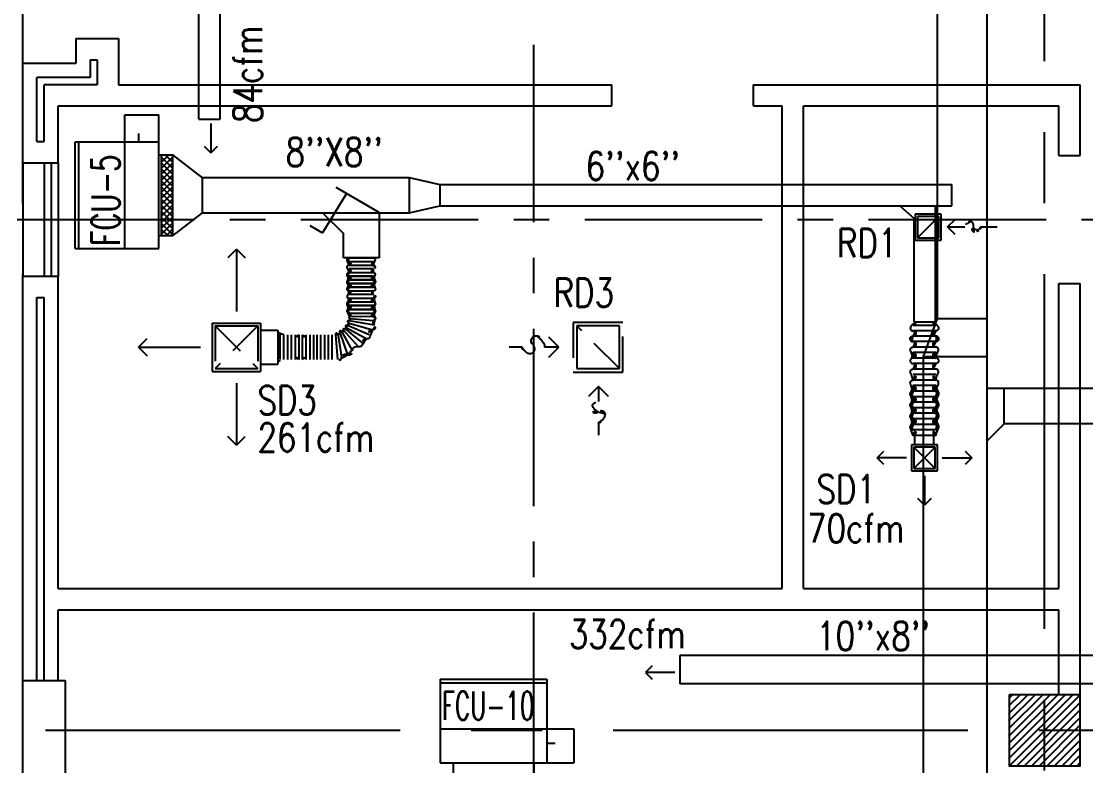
# Model space of a CAD drawing. Extents: x 417866200 to 417866302, y 43498034 to 43498122.
# Drawn here: x 417866252.41 to 417866259.91, y 43498084.61 to 43498089.85 of the extents above; entities that cross this region are included whole.
import ezdxf

# ---------------------------------------------------------------- set-up
doc = ezdxf.new("R2010")
doc.units = 0
doc.header["$MEASUREMENT"] = 0
for name, pattern in [('CENTER', [2, 1.25, -0.25, 0.25, -0.25]), ('CENTERX2', [4, 2.5, -0.5, 0.5, -0.5]), ('HIDDEN', [0.375, 0.25, -0.125])]:
    doc.linetypes.add(name, pattern=pattern)
doc.layers.get('0').update_dxf_attribs({"linetype": 'CONTINUOUS'})
for name, color, linetype in [('AXES', 11, 'CENTERX2'), ('AXES1', 11, 'CENTER'), ('COL', 7, 'CONTINUOUS'), ('DUCT', 6, 'CONTINUOUS'), ('EJ', 9, 'CONTINUOUS'), ('EXDUCT', 10, 'CONTINUOUS'), ('FCU', 6, 'CONTINUOUS'), ('HAT', 11, 'CONTINUOUS'), ('INSUL', 9, 'CONTINUOUS'), ('M-AC-FLEX', 7, 'CONTINUOUS'), ('M-EGU.', 2, 'CONTINUOUS'), ('M-TEXT', 2, 'CONTINUOUS'), ('SCD', 2, 'CONTINUOUS'), ('WALL', 9, 'CONTINUOUS'), ('WIN', 9, 'CONTINUOUS')]:
    doc.layers.add(name, color=color, linetype=linetype)
doc.styles.add('ROMANS', font='ROMANS.shx', dxfattribs={"width": 0.6})

# ---------------------------------------------------------------- blocks, each defined once
blk = doc.blocks.new('C11')
at = {"layer": 'HAT'}
h = blk.add_hatch(dxfattribs=at)
h.set_pattern_fill('ANSI31', color=256, scale=300, style=0)
h.set_pattern_definition([(45, (-248556.182, -75061.005), (-26.5165043, 26.5165043), [])])
h.paths.add_polyline_path([(300, 700), (0, 700), (0, 350), (300, 350)])
h.paths.add_polyline_path([(300, 350), (0, 350), (0, 0), (300, 0)])
at = {"layer": 'COL'}
blk.add_lwpolyline([(300, 700), (300, 0), (0, 0), (0, 700)], close=True, dxfattribs=at)
blk = doc.blocks.new('COL50')
at = {"layer": 'COL'}
blk.add_lwpolyline([(-250, 250), (-250, -250), (250, -250), (250, 250)], close=True, dxfattribs=at)
blk = doc.blocks.new('*X36')
at = {"color": 0}
for p, q in [((73379.2, 162739.8), (73829.1, 163189.7)), ((73379.2, 162792.9), (73776.1, 163189.7)), ((73379.2, 162845.9), (73723, 163189.7)), ((73379.2, 162898.9), (73670, 163189.7)), ((73379.2, 162952), (73617, 163189.7)), ((73379.2, 163005), (73563.9, 163189.7)), ((73379.2, 163058), (73510.9, 163189.7)), ((73379.2, 163111.1), (73457.9, 163189.7)), ((73379.2, 163164.1), (73404.9, 163189.7)), ((73382.1, 162689.7), (73879.2, 163186.8)), ((73435.2, 162689.7), (73879.2, 163133.8)), ((73488.2, 162689.7), (73879.2, 163080.7)), ((73541.2, 162689.7), (73879.2, 163027.7)), ((73594.3, 162689.7), (73879.2, 162974.7)), ((73647.3, 162689.7), (73879.2, 162921.6)), ((73700.3, 162689.7), (73879.2, 162868.6)), ((73753.4, 162689.7), (73879.2, 162815.6)), ((73806.4, 162689.7), (73879.2, 162762.5)), ((73859.4, 162689.7), (73879.2, 162709.5))]:
    blk.add_line(p, q, dxfattribs=at)
blk = doc.blocks.new('*X57')
at = {"color": 0}
for p, q in [((23911.7, -1650.2), (23966, -1595.9)), ((23911.7, -1597.2), (23912.9, -1595.9)), ((23969.8, -1695.9), (23911.7, -1637.8)), ((23919, -1695.9), (24019, -1595.9)), ((24022.8, -1695.9), (23922.8, -1595.9)), ((23972, -1695.9), (24072, -1595.9)), ((24075.9, -1695.9), (23975.9, -1595.9)), ((24025.1, -1695.9), (24125.1, -1595.9)), ((24128.9, -1695.9), (24028.9, -1595.9)), ((24078.1, -1695.9), (24178.1, -1595.9)), ((24181.9, -1695.9), (24081.9, -1595.9)), ((24131.1, -1695.9), (24231.1, -1595.9)), ((24235, -1695.9), (24135, -1595.9)), ((24184.2, -1695.9), (24284.2, -1595.9)), ((24288, -1695.9), (24188, -1595.9)), ((24237.2, -1695.9), (24337.2, -1595.9)), ((24341, -1695.9), (24241, -1595.9)), ((24290.2, -1695.9), (24390.2, -1595.9)), ((24394.1, -1695.9), (24294.1, -1595.9)), ((24343.3, -1695.9), (24443.3, -1595.9)), ((24447.1, -1695.9), (24347.1, -1595.9)), ((24396.3, -1695.9), (24496.3, -1595.9)), ((24500.1, -1695.9), (24400.1, -1595.9)), ((24449.3, -1695.9), (24549.3, -1595.9)), ((24553.2, -1695.9), (24453.2, -1595.9)), ((24502.4, -1695.9), (24602.4, -1595.9)), ((24606.2, -1695.9), (24506.2, -1595.9)), ((24555.4, -1695.9), (24623.7, -1627.6)), ((24623.7, -1660.4), (24559.2, -1595.9)), ((24608.4, -1695.9), (24623.7, -1680.7)), ((24623.7, -1607.4), (24612.3, -1595.9)), ((23916.8, -1695.9), (23911.7, -1690.9))]:
    blk.add_line(p, q, dxfattribs=at)

msp = doc.modelspace()

# ---------------------------------------------------------------- linework, layer by layer
at = {"layer": 'AXES'}
for p, q in [((417866259.624, 43498033.5727), (417866259.624, 43498111.2854)), ((417866252.424, 43498033.5706), (417866252.424, 43498110.9333)), ((417866200.584, 43498084.857), (417866268.624, 43498084.857))]:
    msp.add_line(p, q, dxfattribs=at)
at = {"layer": 'AXES1'}
for p, q in [((417866256.024, 43498040.437), (417866256.024, 43498099.257)), ((417866210.384, 43498088.457), (417866267.7882, 43498088.457))]:
    msp.add_line(p, q, dxfattribs=at)
at = {"layer": 'DUCT'}
for p, q in [((417866253.6659, 43498089.1643), (417866253.6659, 43498091.3512)), ((417866253.8159, 43498089.1643), (417866253.8159, 43498091.3512)), ((417866253.6659, 43498089.1643), (417866253.8159, 43498089.1643)), ((417866253.7486, 43498089.1331), (417866253.7486, 43498088.9257)), ((417866253.7015, 43498088.9728), (417866253.7486, 43498088.9257)), ((417866253.7486, 43498088.9257), (417866253.7958, 43498088.9728)), ((417866253.6888, 43498088.7533), (417866253.4825, 43498088.9131)), ((417866253.6888, 43498088.7533), (417866253.6888, 43498088.5033)), ((417866253.6888, 43498088.7533), (417866255.1462, 43498088.7533)), ((417866255.1462, 43498088.7533), (417866255.3631, 43498088.7033)), ((417866255.1462, 43498088.7533), (417866255.1462, 43498088.5033)), ((417866254.9343, 43498088.5074), (417866254.6332, 43498088.6813)), ((417866255.3631, 43498088.7033), (417866255.3631, 43498088.5533)), ((417866255.3631, 43498088.7033), (417866258.9696, 43498088.7033)), ((417866258.9696, 43498088.5533), (417866258.9696, 43498088.7033)), ((417866254.7045, 43498088.6401), (417866254.5372, 43498088.3631)), ((417866255.1462, 43498088.5033), (417866255.3631, 43498088.5533)), ((417866255.3631, 43498088.5533), (417866258.9696, 43498088.5533)), ((417866258.6038, 43498088.5533), (417866258.7038, 43498088.464)), ((417866258.8538, 43498088.5533), (417866258.8538, 43498087.7342)), ((417866253.6888, 43498088.5033), (417866253.4825, 43498088.3435)), ((417866253.6888, 43498088.5033), (417866255.1462, 43498088.5033)), ((417866254.5343, 43498088.5074), (417866254.6843, 43498088.3574)), ((417866254.9343, 43498088.5074), (417866254.9343, 43498088.1868)), ((417866258.7038, 43498087.7342), (417866258.7038, 43498088.464)), ((417866254.6843, 43498088.1868), (417866254.6843, 43498088.3574)), ((417866254.9343, 43498088.1868), (417866254.6843, 43498088.1868)), ((417866258.8538, 43498087.7342), (417866258.7038, 43498087.7342)), ((417866257.0536, 43498085.3843), (417866257.0536, 43498085.1843)), ((417866261.524, 43498085.3843), (417866257.0536, 43498085.3843)), ((417866256.8586, 43498085.3115), (417866256.8115, 43498085.2643)), ((417866256.8115, 43498085.2643), (417866256.8586, 43498085.2172)), ((417866257.0189, 43498085.2643), (417866256.8115, 43498085.2643)), ((417866261.524, 43498085.1843), (417866257.0536, 43498085.1843))]:
    msp.add_line(p, q, dxfattribs=at)
at = {"layer": 'DUCT', "linetype": 'HIDDEN'}
msp.add_line((417866254.4471, 43498088.4151), (417866254.5372, 43498088.3631), dxfattribs=at)
at = {"layer": 'EJ'}
msp.add_line((417866252.424, 43498089.557), (417866252.424, 43498091.707), dxfattribs=at)
at = {"layer": 'EXDUCT', "linetype": 'ByBlock'}
for p, q in [((417866258.8696, 43498087.7589), (417866258.8696, 43498092.5568)), ((417866259.2196, 43498076.7812), (417866259.2196, 43498092.4318)), ((417866258.7696, 43498087.4925), (417866258.8696, 43498087.7589)), ((417866258.8696, 43498087.7589), (417866259.2196, 43498087.7589)), ((417866258.7696, 43498087.4925), (417866259.2196, 43498087.4925)), ((417866258.7696, 43498076.7312), (417866258.7696, 43498087.4925)), ((417866264.7528, 43498087.2665), (417866259.2196, 43498087.2665)), ((417866259.3396, 43498087.0165), (417866259.3396, 43498087.2665)), ((417866259.2196, 43498086.8967), (417866259.3396, 43498087.0165)), ((417866264.7528, 43498087.0165), (417866259.3396, 43498087.0165))]:
    msp.add_line(p, q, dxfattribs=at)
at = {"layer": 'FCU', "color": 3}
for p, q in [((417866253.1425, 43498089.0043), (417866253.1425, 43498089.1947)), ((417866253.1425, 43498089.1947), (417866253.3825, 43498089.1947)), ((417866253.3825, 43498089.0043), (417866253.3825, 43498089.1947)), ((417866253.2425, 43498089.0043), (417866253.2425, 43498089.063)), ((417866252.8185, 43498088.2523), (417866252.8185, 43498089.0043)), ((417866253.3825, 43498088.9131), (417866253.4825, 43498088.9131)), ((417866253.4025, 43498088.3435), (417866253.4025, 43498088.9131)), ((417866253.4825, 43498088.3435), (417866253.4825, 43498088.9131)), ((417866253.3825, 43498088.3435), (417866253.4825, 43498088.3435)), ((417866255.3653, 43498085.1912), (417866256.1173, 43498085.1912)), ((417866256.1173, 43498084.8672), (417866256.3077, 43498084.8672)), ((417866256.3077, 43498084.8672), (417866256.3077, 43498084.6272)), ((417866256.1173, 43498084.7672), (417866256.176, 43498084.7672)), ((417866255.4565, 43498084.6272), (417866255.4565, 43498084.5272)), ((417866256.0261, 43498084.6272), (417866256.0261, 43498084.5272)), ((417866256.1173, 43498084.6272), (417866256.3077, 43498084.6272))]:
    msp.add_line(p, q, dxfattribs=at)
at = {"layer": 'FCU', "color": 6}
for p, q in [((417866252.7929, 43498089.0043), (417866253.3825, 43498089.0043)), ((417866252.7929, 43498088.2523), (417866252.7929, 43498089.0043)), ((417866253.1425, 43498088.2523), (417866253.1425, 43498089.0043)), ((417866253.3825, 43498088.2523), (417866253.3825, 43498089.0043)), ((417866252.7929, 43498088.2523), (417866253.3825, 43498088.2523)), ((417866255.3653, 43498085.2168), (417866256.1173, 43498085.2168)), ((417866255.3653, 43498085.2168), (417866255.3653, 43498084.6272)), ((417866256.1173, 43498085.2168), (417866256.1173, 43498084.6272)), ((417866255.3653, 43498084.8672), (417866256.1173, 43498084.8672)), ((417866255.3653, 43498084.6272), (417866256.1173, 43498084.6272))]:
    msp.add_line(p, q, dxfattribs=at)
at = {"layer": 'INSUL'}
for p, q in [((417866252.899, 43498089.582), (417866252.899, 43498089.457)), ((417866252.899, 43498089.582), (417866252.949, 43498089.582)), ((417866252.949, 43498089.582), (417866252.949, 43498089.407)), ((417866252.899, 43498089.457), (417866252.524, 43498089.457)), ((417866252.524, 43498089.007), (417866252.524, 43498089.457)), ((417866252.949, 43498089.407), (417866252.574, 43498089.407)), ((417866252.574, 43498089.007), (417866252.574, 43498089.407)), ((417866252.524, 43498089.007), (417866252.574, 43498089.007)), ((417866252.524, 43498087.907), (417866252.574, 43498087.907)), ((417866252.524, 43498085.207), (417866252.524, 43498087.907)), ((417866252.574, 43498085.207), (417866252.574, 43498087.907))]:
    msp.add_line(p, q, dxfattribs=at)
at = {"layer": 'M-AC-FLEX', "color": 11}
for p, q in [((417866254.8963, 43498088.1868), (417866254.7219, 43498088.1868)), ((417866254.7219, 43498088.1868), (417866254.8963, 43498088.1868)), ((417866254.7219, 43498088.1868), (417866254.8963, 43498088.1868)), ((417866254.7219, 43498088.1608), (417866254.8963, 43498088.1608)), ((417866254.7219, 43498088.1608), (417866254.8963, 43498088.1608)), ((417866254.7219, 43498088.1347), (417866254.8963, 43498088.1347)), ((417866254.7219, 43498088.0835), (417866254.8963, 43498088.0835)), ((417866254.7219, 43498088.0835), (417866254.8963, 43498088.0835)), ((417866254.8966, 43498088.1091), (417866254.7221, 43498088.1091)), ((417866254.8963, 43498088.0574), (417866254.7219, 43498088.0574)), ((417866254.7219, 43498088.0574), (417866254.8963, 43498088.0574)), ((417866254.7219, 43498088.0574), (417866254.8963, 43498088.0574)), ((417866254.7219, 43498088.0313), (417866254.8963, 43498088.0313)), ((417866254.7219, 43498088.0313), (417866254.8963, 43498088.0313)), ((417866254.8963, 43498088.0313), (417866254.7219, 43498088.0313)), ((417866254.7219, 43498088.0313), (417866254.8963, 43498088.0313)), ((417866254.7219, 43498088.0053), (417866254.8963, 43498088.0053)), ((417866254.8963, 43498088.0053), (417866254.7219, 43498088.0053)), ((417866254.7219, 43498088.0053), (417866254.8963, 43498088.0053)), ((417866254.7219, 43498088.0053), (417866254.8963, 43498088.0053)), ((417866254.8963, 43498087.9792), (417866254.7219, 43498087.9792)), ((417866254.7219, 43498087.9792), (417866254.8963, 43498087.9792)), ((417866254.7219, 43498087.9792), (417866254.8963, 43498087.9792)), ((417866254.7219, 43498087.9531), (417866254.8963, 43498087.9531)), ((417866254.7219, 43498087.9531), (417866254.8963, 43498087.9531)), ((417866254.8966, 43498087.9275), (417866254.7221, 43498087.9275)), ((417866254.7219, 43498087.9019), (417866254.8963, 43498087.9019)), ((417866254.7219, 43498087.8758), (417866254.8963, 43498087.8758)), ((417866254.7219, 43498087.8758), (417866254.8963, 43498087.8758)), ((417866254.8963, 43498087.8497), (417866254.7219, 43498087.8497)), ((417866254.7219, 43498087.8497), (417866254.8963, 43498087.8497)), ((417866254.7219, 43498087.8497), (417866254.8963, 43498087.8497)), ((417866254.7219, 43498087.8237), (417866254.8963, 43498087.8237)), ((417866254.8963, 43498087.8237), (417866254.7219, 43498087.8237)), ((417866254.7219, 43498087.8237), (417866254.8963, 43498087.8237)), ((417866254.7219, 43498087.7976), (417866254.8963, 43498087.7976)), ((417866254.8963, 43498087.7715), (417866254.7292, 43498087.7738)), ((417866254.7041, 43498087.6962), (417866254.8481, 43498087.6161)), ((417866254.7121, 43498087.7131), (417866254.8653, 43498087.6456)), ((417866254.718, 43498087.7293), (417866254.8881, 43498087.6784)), ((417866254.7214, 43498087.7456), (417866254.9006, 43498087.7155)), ((417866254.7269, 43498087.7593), (417866254.8963, 43498087.7455)), ((417866258.8577, 43498087.711), (417866258.6967, 43498087.711)), ((417866254.2388, 43498087.4697), (417866254.2388, 43498087.6442)), ((417866254.2388, 43498087.4697), (417866254.2388, 43498087.6442)), ((417866254.2648, 43498087.4697), (417866254.2648, 43498087.6442)), ((417866254.2648, 43498087.4697), (417866254.2648, 43498087.6442)), ((417866254.2904, 43498087.6444), (417866254.2904, 43498087.47)), ((417866254.3165, 43498087.6444), (417866254.3165, 43498087.47)), ((417866254.3165, 43498087.6444), (417866254.3165, 43498087.47)), ((417866254.3426, 43498087.6444), (417866254.3426, 43498087.47)), ((417866254.3426, 43498087.6444), (417866254.3426, 43498087.47)), ((417866254.3687, 43498087.6444), (417866254.3687, 43498087.47)), ((417866254.3943, 43498087.4697), (417866254.3943, 43498087.6442)), ((417866254.4199, 43498087.6444), (417866254.4199, 43498087.47)), ((417866254.4199, 43498087.6444), (417866254.4199, 43498087.47)), ((417866254.446, 43498087.6444), (417866254.446, 43498087.47)), ((417866254.446, 43498087.6444), (417866254.446, 43498087.47)), ((417866254.472, 43498087.6444), (417866254.472, 43498087.47)), ((417866254.4976, 43498087.4697), (417866254.4976, 43498087.6442)), ((417866254.5237, 43498087.4697), (417866254.5237, 43498087.6442)), ((417866254.5493, 43498087.6444), (417866254.5493, 43498087.47)), ((417866254.5754, 43498087.6444), (417866254.5754, 43498087.47)), ((417866254.6014, 43498087.6444), (417866254.6014, 43498087.47)), ((417866254.6275, 43498087.6444), (417866254.6408, 43498087.4709)), ((417866254.6447, 43498087.653), (417866254.6693, 43498087.4864)), ((417866254.659, 43498087.661), (417866254.7128, 43498087.5025)), ((417866254.6694, 43498087.6699), (417866254.7464, 43498087.5295)), ((417866254.6824, 43498087.6789), (417866254.788, 43498087.5613)), ((417866254.6948, 43498087.6853), (417866254.8148, 43498087.5875)), ((417866258.8577, 43498087.6727), (417866258.6967, 43498087.6727)), ((417866258.8577, 43498087.6727), (417866258.6967, 43498087.6727)), ((417866258.8577, 43498087.6337), (417866258.6967, 43498087.6337)), ((417866258.8577, 43498087.6337), (417866258.6967, 43498087.6337)), ((417866258.8577, 43498087.5961), (417866258.6967, 43498087.5961)), ((417866258.8577, 43498087.5961), (417866258.6967, 43498087.5961)), ((417866258.8577, 43498087.5571), (417866258.6967, 43498087.5571)), ((417866258.8577, 43498087.5571), (417866258.6967, 43498087.5571)), ((417866258.8577, 43498087.5188), (417866258.6967, 43498087.5188)), ((417866258.8577, 43498087.5188), (417866258.6967, 43498087.5188)), ((417866258.8577, 43498087.4798), (417866258.6967, 43498087.4798)), ((417866258.8577, 43498087.4798), (417866258.6967, 43498087.4798)), ((417866258.8577, 43498087.4414), (417866258.6967, 43498087.4414)), ((417866258.8577, 43498087.4414), (417866258.6967, 43498087.4414)), ((417866258.8577, 43498087.4024), (417866258.6967, 43498087.4024)), ((417866258.8577, 43498087.4024), (417866258.6967, 43498087.4024)), ((417866258.8577, 43498087.3641), (417866258.6967, 43498087.3641)), ((417866258.8577, 43498087.3251), (417866258.6967, 43498087.3251)), ((417866258.8577, 43498087.2861), (417866258.6967, 43498087.2861)), ((417866258.8577, 43498087.2471), (417866258.6967, 43498087.2471)), ((417866258.8577, 43498087.2081), (417866258.6967, 43498087.2081)), ((417866258.8577, 43498087.1691), (417866258.6967, 43498087.1691)), ((417866258.8577, 43498087.1301), (417866258.6967, 43498087.1301)), ((417866258.8577, 43498087.0911), (417866258.6967, 43498087.0911)), ((417866258.8577, 43498087.0521), (417866258.6967, 43498087.0521)), ((417866258.8577, 43498087.0131), (417866258.6967, 43498087.0131)), ((417866258.8577, 43498086.9741), (417866258.6967, 43498086.9741)), ((417866258.8577, 43498086.9351), (417866258.6967, 43498086.9351))]:
    msp.add_line(p, q, dxfattribs=at)
at = {"layer": 'M-AC-FLEX'}
for points in [[(417866254.7219, 43498088.1868, 1), (417866254.7219, 43498088.1608)], [(417866254.7219, 43498088.1347, 1), (417866254.7219, 43498088.1608, -1), (417866254.7219, 43498088.1868)], [(417866254.7219, 43498088.1608, -1), (417866254.7219, 43498088.1868)], [(417866254.7219, 43498088.1608, -1), (417866254.7219, 43498088.1347)], [(417866254.8963, 43498088.1347, -1), (417866254.8963, 43498088.1608, 1), (417866254.8963, 43498088.1868)], [(417866254.7219, 43498088.0574, -1), (417866254.7219, 43498088.0835)], [(417866254.7219, 43498088.0835, 1), (417866254.7219, 43498088.0574)], [(417866254.7219, 43498088.0313, 1), (417866254.7219, 43498088.0574, -1), (417866254.7219, 43498088.0835)], [(417866254.7221, 43498088.083, 0.998407), (417866254.7221, 43498088.1091, -1.018005), (417866254.7221, 43498088.1347)], [(417866254.8963, 43498088.0313, -1), (417866254.8963, 43498088.0574, 1), (417866254.8963, 43498088.0835)], [(417866254.8965, 43498088.1091, 0.998407), (417866254.8966, 43498088.083, -0.008922), (417866254.897, 43498088.083)], [(417866254.8963, 43498088.1347, -0.999838), (417866254.8968, 43498088.1091)], [(417866254.8968, 43498088.1347, 0.004461), (417866254.8966, 43498088.1347)], [(417866254.8968, 43498088.1095, -0.004461), (417866254.8966, 43498088.1095)], [(417866254.7219, 43498088.0574, -1), (417866254.7219, 43498088.0313, 1), (417866254.7219, 43498088.0053)], [(417866254.7219, 43498088.0053, -1), (417866254.7219, 43498088.0313)], [(417866254.7219, 43498087.9792, 1), (417866254.7219, 43498088.0053, -1), (417866254.7219, 43498088.0313)], [(417866254.7219, 43498088.0313, 1), (417866254.7219, 43498088.0053)], [(417866254.7219, 43498088.0053, -1), (417866254.7219, 43498087.9792, 1), (417866254.7219, 43498087.9531)], [(417866254.7219, 43498088.0574, -1), (417866254.7219, 43498088.0313)], [(417866254.7219, 43498087.9792, 1), (417866254.7219, 43498088.0053)], [(417866254.8963, 43498088.0313, -1), (417866254.8963, 43498088.0574)], [(417866254.8963, 43498088.0574, 1), (417866254.8963, 43498088.0313, -1), (417866254.8963, 43498088.0053)], [(417866254.8963, 43498087.9792, -1), (417866254.8963, 43498088.0053, 1), (417866254.8963, 43498088.0313)], [(417866254.8963, 43498088.0053, 1), (417866254.8963, 43498087.9792)], [(417866254.8963, 43498088.0053, 1), (417866254.8963, 43498087.9792, -1), (417866254.8963, 43498087.9531)], [(417866254.8963, 43498088.0053, 1), (417866254.8963, 43498088.0313)], [(417866254.8963, 43498088.0313, -1), (417866254.8963, 43498088.0053)], [(417866254.8963, 43498088.0313, -1), (417866254.8963, 43498088.0053)], [(417866254.8963, 43498088.0053, 1), (417866254.8963, 43498088.0313)], [(417866254.8963, 43498088.0313, -0.008838), (417866254.8968, 43498088.0313, -0.008838)], [(417866254.8963, 43498088.0053, 0.008838), (417866254.8968, 43498088.0053, 0.008838)], [(417866254.8968, 43498088.0313, 0.004461), (417866254.8966, 43498088.0313)], [(417866254.8968, 43498088.0053, -0.004461), (417866254.8966, 43498088.0053)], [(417866254.7219, 43498087.9792, 1), (417866254.7219, 43498087.9531)], [(417866254.7219, 43498087.9531, -1), (417866254.7219, 43498087.9792)], [(417866254.7221, 43498087.9536, -0.998407), (417866254.7221, 43498087.9275, 1.018005), (417866254.7221, 43498087.9019)], [(417866254.8965, 43498087.9275, -0.998407), (417866254.8966, 43498087.9535, 0.008922), (417866254.897, 43498087.9535)], [(417866254.8963, 43498087.9019, 0.999838), (417866254.8968, 43498087.9275)], [(417866254.8968, 43498087.927, 0.004461), (417866254.8966, 43498087.927)], [(417866254.7219, 43498087.9019, -1), (417866254.7219, 43498087.8758, 1), (417866254.7219, 43498087.8497)], [(417866254.7219, 43498087.8497, -1), (417866254.7219, 43498087.8758)], [(417866254.7219, 43498087.8758, 1), (417866254.7219, 43498087.8497)], [(417866254.7219, 43498087.8237, 1), (417866254.7219, 43498087.8497, -1), (417866254.7219, 43498087.8758)], [(417866254.7219, 43498087.8497, -1), (417866254.7219, 43498087.8237, 1), (417866254.7219, 43498087.7976)], [(417866254.7219, 43498087.8758, 1), (417866254.7219, 43498087.9019)], [(417866254.7219, 43498087.8497, -1), (417866254.7219, 43498087.8237)], [(417866254.8963, 43498087.9019, 1), (417866254.8963, 43498087.8758, -1), (417866254.8963, 43498087.8497)], [(417866254.8963, 43498087.8237, -1), (417866254.8963, 43498087.8497, 1), (417866254.8963, 43498087.8758)], [(417866254.8963, 43498087.8237, -1), (417866254.8963, 43498087.8497)], [(417866254.8963, 43498087.8497, 1), (417866254.8963, 43498087.8237, -1), (417866254.8963, 43498087.7976)], [(417866254.8968, 43498087.9019, -0.004461), (417866254.8966, 43498087.9019)], [(417866254.7292, 43498087.7738, 0.736653), (417866254.7219, 43498087.7976, -1), (417866254.7219, 43498087.8237)], [(417866254.7219, 43498087.8237, 1), (417866254.7219, 43498087.7976)], [(417866254.7219, 43498087.7976, -0.606794), (417866254.7325, 43498087.7771, -0.606794)], [(417866254.7269, 43498087.7593, -0.635837), (417866254.7292, 43498087.7738, -0.724161)], [(417866254.8963, 43498087.7715, -1), (417866254.8963, 43498087.7976, 1), (417866254.8963, 43498087.8237)], [(417866254.8963, 43498087.7976, 1), (417866254.8963, 43498087.7715, -1), (417866254.8963, 43498087.7455)], [(417866254.8963, 43498087.7976, 0.606794), (417866254.8856, 43498087.7771, 0.606794)], [(417866254.9003, 43498087.7156, -0.575939), (417866254.8963, 43498087.7455, 1), (417866254.8963, 43498087.7715)], [(417866254.8963, 43498087.8237, -1), (417866254.8963, 43498087.7976)], [(417866254.8963, 43498087.7976, 1), (417866254.8963, 43498087.8237)], [(417866254.8963, 43498087.8237, -0.008838), (417866254.8968, 43498087.8237, -0.008838)], [(417866254.8968, 43498087.8237, 0.004461), (417866254.8966, 43498087.8237)], [(417866254.6816, 43498087.6804, -0.698197), (417866254.6948, 43498087.6853, 1.180405), (417866254.7041, 43498087.6962)], [(417866254.7041, 43498087.6962, -0.850272), (417866254.7086, 43498087.7137, 1.072461), (417866254.7163, 43498087.7304)], [(417866254.7163, 43498087.7304, -0.78893), (417866254.7222, 43498087.7455, 1.030272), (417866254.7269, 43498087.7593)], [(417866254.8881, 43498087.6784, 0.665042), (417866254.9006, 43498087.7155)], [(417866258.7159, 43498087.7342, -0.471589), (417866258.6967, 43498087.711, 1.018005), (417866258.6967, 43498087.6727)], [(417866258.8386, 43498087.7342, 0.471589), (417866258.8577, 43498087.711, -1.018005), (417866258.8577, 43498087.6727)], [(417866254.2649, 43498087.6442, -1.000001), (417866254.2388, 43498087.6442, 0.56096), (417866254.2204, 43498087.6559, 0.56096)], [(417866254.2388, 43498087.6442, 0.998407), (417866254.2648, 43498087.6442, -1.018005), (417866254.2904, 43498087.6442)], [(417866254.2649, 43498087.6442, -0.998596), (417866254.2388, 43498087.6442, 0.008922), (417866254.2388, 43498087.6447, 0.008922)], [(417866254.2388, 43498087.6442, 0.998596), (417866254.2648, 43498087.6442, -0.008922), (417866254.2648, 43498087.6447, -0.008922)], [(417866254.2904, 43498087.6444, 1), (417866254.3165, 43498087.6444, -1), (417866254.3426, 43498087.6444)], [(417866254.3165, 43498087.6444, -1), (417866254.2904, 43498087.6444)], [(417866254.3426, 43498087.6444, 1), (417866254.3165, 43498087.6444)], [(417866254.3165, 43498087.6444, -1), (417866254.3426, 43498087.6444)], [(417866254.3687, 43498087.6444, -1), (417866254.3426, 43498087.6444, 1), (417866254.3165, 43498087.6444)], [(417866254.3426, 43498087.6444, 1), (417866254.3687, 43498087.6444)], [(417866254.3469, 43498087.6341, 0.631935), (417866254.3682, 43498087.6442, -1.018005), (417866254.3938, 43498087.6442)], [(417866254.3682, 43498087.6442, -0.632264), (417866254.3469, 43498087.6341, -0.632264)], [(417866254.4155, 43498087.6341, -0.631935), (417866254.3943, 43498087.6442, 1.018005), (417866254.3687, 43498087.6442)], [(417866254.3938, 43498087.6444, 1), (417866254.4199, 43498087.6444, -1), (417866254.446, 43498087.6444)], [(417866254.4199, 43498087.6444, -1), (417866254.3938, 43498087.6444)], [(417866254.3942, 43498087.6442, 0.632264), (417866254.4155, 43498087.6341, 0.632264)], [(417866254.4199, 43498087.6444, -1), (417866254.446, 43498087.6444)], [(417866254.472, 43498087.6444, -1), (417866254.446, 43498087.6444, 1), (417866254.4199, 43498087.6444)], [(417866254.446, 43498087.6444, 1), (417866254.4199, 43498087.6444)], [(417866254.446, 43498087.6444, 1), (417866254.472, 43498087.6444)], [(417866254.5237, 43498087.6442, -0.998407), (417866254.4976, 43498087.6442, 1.018005), (417866254.472, 43498087.6442)], [(417866254.4976, 43498087.6442, 0.998407), (417866254.5237, 43498087.6442, -1.018005), (417866254.5493, 43498087.6442)], [(417866254.5493, 43498087.6444, 1), (417866254.5754, 43498087.6444, -1), (417866254.6014, 43498087.6444)], [(417866254.5754, 43498087.6444, -1), (417866254.5493, 43498087.6444)], [(417866254.6014, 43498087.6444, 1), (417866254.5754, 43498087.6444)], [(417866254.6014, 43498087.6444, 0.987495), (417866254.6275, 43498087.6441, 0.606794)], [(417866254.6275, 43498087.6441, -0.879519), (417866254.6447, 43498087.653, 1.034976), (417866254.659, 43498087.661)], [(417866254.659, 43498087.661, -1.125229), (417866254.6694, 43498087.6699, 1.12511), (417866254.6816, 43498087.6804, 0.893954)], [(417866254.8881, 43498087.6784, 0.652763), (417866254.8653, 43498087.6456, -0.764077), (417866254.8481, 43498087.6161, 0.428567), (417866254.8148, 43498087.5875, -0.696093), (417866254.788, 43498087.5613)], [(417866258.696, 43498087.6344, 1.000002), (417866258.6967, 43498087.5961)], [(417866258.696, 43498087.5954, -1.000002), (417866258.6967, 43498087.6337)], [(417866258.8577, 43498087.6344, -1.017916), (417866258.8577, 43498087.5961)], [(417866258.8577, 43498087.5954, 1.017916), (417866258.8577, 43498087.6337)], [(417866254.7128, 43498087.5025, 0.604437), (417866254.7464, 43498087.5295, -0.497993), (417866254.788, 43498087.5613)], [(417866258.6967, 43498087.4798, 1), (417866258.6967, 43498087.5188, -1.018005), (417866258.6967, 43498087.5571)], [(417866258.8577, 43498087.4798, -1), (417866258.8577, 43498087.5188, 1.018005), (417866258.8577, 43498087.5571)], [(417866254.2204, 43498087.4582, 0.549212), (417866254.2388, 43498087.4695)], [(417866254.2649, 43498087.4698, 0.998407), (417866254.2388, 43498087.4697, -0.008922), (417866254.2388, 43498087.4693)], [(417866254.2388, 43498087.4698, -0.998407), (417866254.2648, 43498087.4697, 0.008922), (417866254.2648, 43498087.4693)], [(417866254.2388, 43498087.4698, -0.998407), (417866254.2648, 43498087.4697, 0.008922), (417866254.2648, 43498087.4693)], [(417866254.2649, 43498087.4698, 0.998407), (417866254.2388, 43498087.4697, -0.008922), (417866254.2388, 43498087.4693)], [(417866254.2388, 43498087.4694, 0.001852), (417866254.2388, 43498087.4695)], [(417866254.2904, 43498087.47, -0.999838), (417866254.2648, 43498087.4695)], [(417866254.2648, 43498087.4694, -0.001852), (417866254.2648, 43498087.4695)], [(417866254.2904, 43498087.47, -1), (417866254.3165, 43498087.47, 1), (417866254.3426, 43498087.47)], [(417866254.2904, 43498087.4695, 0.004461), (417866254.2904, 43498087.4697)], [(417866254.3687, 43498087.47, 1), (417866254.3426, 43498087.47, -1), (417866254.3165, 43498087.47)], [(417866254.3682, 43498087.4698, 0.632264), (417866254.3469, 43498087.4798, 0.632264)], [(417866254.3469, 43498087.4798, -0.631935), (417866254.3682, 43498087.4697, 0.008922), (417866254.3682, 43498087.4693)], [(417866254.3938, 43498087.47, -0.999838), (417866254.3682, 43498087.4695)], [(417866254.3687, 43498087.47, 0.999838), (417866254.3943, 43498087.4695)], [(417866254.3687, 43498087.4695, -0.004461), (417866254.3687, 43498087.4697)], [(417866254.3938, 43498087.47, -1), (417866254.4199, 43498087.47, 1), (417866254.446, 43498087.47)], [(417866254.3938, 43498087.4695, 0.004461), (417866254.3938, 43498087.4697)], [(417866254.3942, 43498087.4698, -0.632264), (417866254.4155, 43498087.4798, -0.632264)], [(417866254.4155, 43498087.4798, 0.631935), (417866254.3943, 43498087.4697, -0.008922), (417866254.3943, 43498087.4693)], [(417866254.472, 43498087.47, 1), (417866254.446, 43498087.47, -1), (417866254.4199, 43498087.47)], [(417866254.472, 43498087.47, 0.999838), (417866254.4976, 43498087.4695)], [(417866254.472, 43498087.4695, -0.004461), (417866254.472, 43498087.4697)], [(417866254.4976, 43498087.4698, -0.998407), (417866254.5237, 43498087.4697, 0.008922), (417866254.5237, 43498087.4693)], [(417866254.5237, 43498087.4698, 0.998407), (417866254.4976, 43498087.4697, -0.008922), (417866254.4976, 43498087.4693)], [(417866254.5493, 43498087.47, -0.999838), (417866254.5237, 43498087.4695)], [(417866254.5493, 43498087.47, -1), (417866254.5754, 43498087.47, 1), (417866254.6014, 43498087.47)], [(417866254.5493, 43498087.4695, 0.004461), (417866254.5493, 43498087.4697)], [(417866254.6408, 43498087.4709, 0.661578), (417866254.6014, 43498087.47, -1), (417866254.5754, 43498087.47)], [(417866254.7129, 43498087.5021, 0.562442), (417866254.6693, 43498087.4864, -0.803591), (417866254.6408, 43498087.4709)], [(417866258.6967, 43498087.5188, -1), (417866258.6967, 43498087.4798, 1.018005), (417866258.6967, 43498087.4414)], [(417866258.8577, 43498087.5188, 1), (417866258.8577, 43498087.4798, -1.018005), (417866258.8577, 43498087.4414)], [(417866258.6967, 43498087.2471, 1), (417866258.6967, 43498087.2861, -1), (417866258.6967, 43498087.3251, 1), (417866258.6967, 43498087.3641, -1.018005), (417866258.6967, 43498087.4024)], [(417866258.8577, 43498087.2471, -1), (417866258.8577, 43498087.2861, 1), (417866258.8577, 43498087.3251, -1), (417866258.8577, 43498087.3641, 1.018005), (417866258.8577, 43498087.4024)], [(417866258.6967, 43498087.2861, -1), (417866258.6967, 43498087.2471, 1), (417866258.6967, 43498087.2081)], [(417866258.6967, 43498087.2081, -1.000001), (417866258.6967, 43498087.2471)], [(417866258.6967, 43498087.1691, 1), (417866258.6967, 43498087.2081, -1), (417866258.6967, 43498087.2471)], [(417866258.6967, 43498087.2471, 1.000001), (417866258.6967, 43498087.2081)], [(417866258.8577, 43498087.2861, 1), (417866258.8577, 43498087.2471, -1), (417866258.8577, 43498087.2081)], [(417866258.8577, 43498087.1691, -1), (417866258.8577, 43498087.2081, 1), (417866258.8577, 43498087.2471)], [(417866258.8577, 43498087.2081, 1), (417866258.8577, 43498087.2471)], [(417866258.8577, 43498087.2471, -1), (417866258.8577, 43498087.2081)], [(417866258.6967, 43498087.2081, -1), (417866258.6967, 43498087.1691, 1), (417866258.6967, 43498087.1301)], [(417866258.6967, 43498087.0911, 1), (417866258.6967, 43498087.1301, -1), (417866258.6967, 43498087.1691)], [(417866258.6967, 43498087.1691, 1.000001), (417866258.6967, 43498087.1301)], [(417866258.6967, 43498087.1301, -1.000001), (417866258.6967, 43498087.1691)], [(417866258.8577, 43498087.2081, 1), (417866258.8577, 43498087.1691, -1), (417866258.8577, 43498087.1301)], [(417866258.8577, 43498087.0911, -1), (417866258.8577, 43498087.1301, 1), (417866258.8577, 43498087.1691)], [(417866258.8577, 43498087.1691, -1), (417866258.8577, 43498087.1301)], [(417866258.8577, 43498087.1301, 1), (417866258.8577, 43498087.1691)], [(417866258.6967, 43498087.1301, -1), (417866258.6967, 43498087.0911, 1), (417866258.6967, 43498087.0521)], [(417866258.6967, 43498087.1301, -1), (417866258.6967, 43498087.0911)], [(417866258.6967, 43498087.0911, 1), (417866258.6967, 43498087.1301)], [(417866258.8577, 43498087.1301, 1), (417866258.8577, 43498087.0911)], [(417866258.8577, 43498087.1301, 1), (417866258.8577, 43498087.0911, -1), (417866258.8577, 43498087.0521)], [(417866258.8577, 43498087.0911, -1), (417866258.8577, 43498087.1301)], [(417866258.6967, 43498087.0521, -1.000001), (417866258.6967, 43498087.0911)], [(417866258.6967, 43498087.0131, 1), (417866258.6967, 43498087.0521, -1), (417866258.6967, 43498087.0911)], [(417866258.6967, 43498087.0911, 1.000001), (417866258.6967, 43498087.0521)], [(417866258.6967, 43498087.0521, -1), (417866258.6967, 43498087.0131, 1), (417866258.6967, 43498086.9741)], [(417866258.8577, 43498087.0131, -1), (417866258.8577, 43498087.0521, 1), (417866258.8577, 43498087.0911)], [(417866258.8577, 43498087.0521, 1), (417866258.8577, 43498087.0131, -1), (417866258.8577, 43498086.9741)], [(417866258.8577, 43498087.0521, 1), (417866258.8577, 43498087.0911)], [(417866258.8577, 43498087.0911, -1), (417866258.8577, 43498087.0521)], [(417866258.6967, 43498086.9351, 1), (417866258.6967, 43498086.9741, -1), (417866258.6967, 43498087.0131)], [(417866258.6967, 43498087.0131, 1.000001), (417866258.6967, 43498086.9741)], [(417866258.6967, 43498086.9741, -1.000001), (417866258.6967, 43498087.0131)], [(417866258.8577, 43498086.9351, -1), (417866258.8577, 43498086.9741, 1), (417866258.8577, 43498087.0131)], [(417866258.8577, 43498087.0131, -1), (417866258.8577, 43498086.9741)], [(417866258.8577, 43498086.9741, 1), (417866258.8577, 43498087.0131)]]:
    msp.add_lwpolyline(points, format="xyb", dxfattribs=at)
for centre, start, end in [((417866258.6967, 43498087.6532), 298.43137, 90.01777), ((417866258.6967, 43498087.6532), 298.43137, 90.01777), ((417866258.6967, 43498087.6532), 269.98223, 61.56863), ((417866258.6967, 43498087.6532), 269.98223, 61.56863), ((417866258.8577, 43498087.6532), 90, 241.56864), ((417866258.8577, 43498087.6532), 118.43136, 270), ((417866258.6967, 43498087.5766), 298.43137, 90.01777), ((417866258.6967, 43498087.5766), 298.43137, 90.01777), ((417866258.6967, 43498087.5766), 269.98223, 61.56863), ((417866258.6967, 43498087.5766), 269.98223, 61.56863), ((417866258.8577, 43498087.5766), 90, 241.56864), ((417866258.8577, 43498087.5766), 118.43136, 270), ((417866258.6967, 43498087.4219), 298.43137, 90.01777), ((417866258.6967, 43498087.4219), 298.43137, 90.01777), ((417866258.6967, 43498087.4219), 269.98223, 61.56863), ((417866258.6967, 43498087.4219), 269.98223, 61.56863), ((417866258.8577, 43498087.4219), 90, 241.56864), ((417866258.8577, 43498087.4219), 118.43136, 270)]:
    msp.add_arc(centre, 0.0195, start, end, dxfattribs=at)
at = {"layer": 'M-EGU.', "linetype": 'HIDDEN'}
for p, q in [((417866258.7127, 43498088.495), (417866258.7127, 43498088.3116)), ((417866258.896, 43498088.495), (417866258.7127, 43498088.495)), ((417866258.8794, 43498088.4783), (417866258.7294, 43498088.3283)), ((417866258.896, 43498088.3116), (417866258.896, 43498088.495)), ((417866258.7127, 43498088.3116), (417866258.896, 43498088.3116)), ((417866258.8522, 43498086.8518), (417866258.7022, 43498086.8518)), ((417866258.8522, 43498086.7018), (417866258.7022, 43498086.8518)), ((417866258.8522, 43498086.8518), (417866258.7022, 43498086.7018)), ((417866258.7022, 43498086.8518), (417866258.7022, 43498086.7018)), ((417866258.8522, 43498086.7018), (417866258.8522, 43498086.8518)), ((417866258.7022, 43498086.7018), (417866258.8522, 43498086.7018))]:
    msp.add_line(p, q, dxfattribs=at)
at = {"layer": 'M-EGU.'}
for p, q in [((417866258.7294, 43498088.4783), (417866258.7294, 43498088.3283)), ((417866258.8794, 43498088.4783), (417866258.7294, 43498088.4783)), ((417866258.8794, 43498088.3283), (417866258.8794, 43498088.4783)), ((417866258.9397, 43498088.4042), (417866258.9927, 43498088.4572)), ((417866258.9927, 43498088.3511), (417866258.9397, 43498088.4042)), ((417866258.9397, 43498088.4042), (417866259.0622, 43498088.4042)), ((417866259.1749, 43498088.4042), (417866259.2901, 43498088.4042)), ((417866258.7294, 43498088.3283), (417866258.8794, 43498088.3283)), ((417866258.8439, 43498086.9351), (417866258.7106, 43498086.9351)), ((417866258.7106, 43498086.8685), (417866258.7106, 43498086.9351)), ((417866258.8439, 43498086.8685), (417866258.8439, 43498086.9351)), ((417866258.4439, 43498086.7768), (417866258.491, 43498086.8239)), ((417866258.8689, 43498086.8685), (417866258.6856, 43498086.8685)), ((417866258.6856, 43498086.8685), (417866258.6856, 43498086.6851)), ((417866258.8689, 43498086.6851), (417866258.8689, 43498086.8685)), ((417866259.0634, 43498086.8239), (417866259.1105, 43498086.7768)), ((417866258.491, 43498086.7297), (417866258.4439, 43498086.7768)), ((417866258.6513, 43498086.7768), (417866258.4439, 43498086.7768)), ((417866258.9031, 43498086.7768), (417866259.1105, 43498086.7768)), ((417866259.1105, 43498086.7768), (417866259.0634, 43498086.7297)), ((417866258.6856, 43498086.6851), (417866258.8689, 43498086.6851)), ((417866258.7772, 43498086.6509), (417866258.7772, 43498086.4435)), ((417866258.7772, 43498086.4435), (417866258.7301, 43498086.4906)), ((417866258.8244, 43498086.4906), (417866258.7772, 43498086.4435))]:
    msp.add_line(p, q, dxfattribs=at)
msp.add_lwpolyline([(417866259.1749, 43498088.4042, -0.187862), (417866259.1578, 43498088.3765, -0.202645), (417866259.1285, 43498088.3691, -0.616915), (417866259.1163, 43498088.4067, 0.668708), (417866259.102, 43498088.4421, 0.194285), (417866259.075, 43498088.4314, 0.186051), (417866259.0622, 43498088.4042)], format="xyb", dxfattribs=at)
at = {"layer": 'SCD'}
for p, q in [((417866253.93, 43498088.2482), (417866253.8689, 43498088.1871)), ((417866253.93, 43498088.2482), (417866253.93, 43498087.8094)), ((417866253.93, 43498088.2482), (417866253.9911, 43498088.1871)), ((417866253.7596, 43498087.7274), (417866253.7596, 43498087.3866)), ((417866253.7596, 43498087.7274), (417866254.1004, 43498087.7274)), ((417866254.1004, 43498087.7274), (417866254.1004, 43498087.3866)), ((417866256.628, 43498087.707), (417866256.328, 43498087.707)), ((417866256.328, 43498087.707), (417866256.328, 43498087.407)), ((417866256.628, 43498087.407), (417866256.628, 43498087.707)), ((417866254.1004, 43498087.677), (417866254.2204, 43498087.677)), ((417866254.2204, 43498087.677), (417866254.2204, 43498087.437)), ((417866256.2005, 43498087.5573), (417866256.1298, 43498087.628)), ((417866253.2388, 43498087.557), (417866253.2999, 43498087.6181)), ((417866253.2388, 43498087.557), (417866253.2999, 43498087.4959)), ((417866253.2388, 43498087.557), (417866253.6776, 43498087.557)), ((417866255.9402, 43498087.5573), (417866255.8516, 43498087.5573)), ((417866256.2005, 43498087.5573), (417866256.0995, 43498087.5573)), ((417866256.1298, 43498087.4866), (417866256.2005, 43498087.5573)), ((417866254.1004, 43498087.437), (417866254.2204, 43498087.437)), ((417866256.328, 43498087.407), (417866256.628, 43498087.407)), ((417866253.7596, 43498087.3866), (417866254.1004, 43498087.3866)), ((417866253.93, 43498087.3046), (417866253.93, 43498086.8658)), ((417866256.4811, 43498087.2811), (417866256.4104, 43498087.2104)), ((417866256.4811, 43498087.2811), (417866256.4811, 43498087.1742)), ((417866256.5518, 43498087.2104), (417866256.4811, 43498087.2811)), ((417866256.4811, 43498087.0239), (417866256.4811, 43498086.9379)), ((417866253.93, 43498086.8658), (417866253.8689, 43498086.9269)), ((417866253.93, 43498086.8658), (417866253.9911, 43498086.9269))]:
    msp.add_line(p, q, dxfattribs=at)
at = {"layer": 'SCD', "linetype": 'HIDDEN'}
for p, q in [((417866253.7796, 43498087.7074), (417866253.7796, 43498087.4066)), ((417866253.7796, 43498087.7074), (417866254.0804, 43498087.7074)), ((417866254.0804, 43498087.7074), (417866253.7796, 43498087.4066)), ((417866253.7796, 43498087.7074), (417866254.0804, 43498087.4066)), ((417866254.0804, 43498087.7074), (417866254.0804, 43498087.4066)), ((417866256.653, 43498087.732), (417866256.303, 43498087.732)), ((417866256.303, 43498087.732), (417866256.303, 43498087.382)), ((417866256.628, 43498087.407), (417866256.328, 43498087.707)), ((417866256.653, 43498087.382), (417866256.653, 43498087.732)), ((417866253.7796, 43498087.4066), (417866254.0804, 43498087.4066)), ((417866256.303, 43498087.382), (417866256.653, 43498087.382))]:
    msp.add_line(p, q, dxfattribs=at)
at = {"layer": 'SCD'}
for points in [[(417866255.9402, 43498087.5573, 0.1324), (417866255.9625, 43498087.5251, 0.15664), (417866255.9933, 43498087.5124, 0.736612), (417866256.0186, 43498087.5754, -0.774232), (417866256.0464, 43498087.6362, -0.203349), (417866256.0886, 43498087.6087, -0.193808), (417866256.0995, 43498087.5573)], [(417866256.4811, 43498087.0239, 0.187862), (417866256.518, 43498087.0467, 0.202645), (417866256.5279, 43498087.0858, 0.616915), (417866256.4778, 43498087.102, -0.668708), (417866256.4306, 43498087.1212, -0.194285), (417866256.4448, 43498087.1571, -0.186051), (417866256.4811, 43498087.1742)]]:
    msp.add_lwpolyline(points, format="xyb", dxfattribs=at)
at = {"layer": 'WALL'}
for p, q in [((417866252.799, 43498089.732), (417866253.099, 43498089.732)), ((417866252.799, 43498089.732), (417866252.799, 43498089.557)), ((417866253.099, 43498089.732), (417866253.099, 43498089.407)), ((417866252.799, 43498089.557), (417866252.424, 43498089.557)), ((417866252.424, 43498088.857), (417866252.424, 43498089.557)), ((417866253.099, 43498089.407), (417866256.574, 43498089.407)), ((417866256.574, 43498089.257), (417866256.574, 43498089.407)), ((417866257.574, 43498089.257), (417866257.574, 43498089.407)), ((417866257.574, 43498089.407), (417866259.874, 43498089.407)), ((417866259.874, 43498088.907), (417866259.874, 43498089.407)), ((417866252.674, 43498089.257), (417866256.574, 43498089.257)), ((417866252.674, 43498088.857), (417866252.674, 43498089.257)), ((417866257.574, 43498089.257), (417866257.774, 43498089.257)), ((417866257.774, 43498085.857), (417866257.774, 43498089.257)), ((417866257.924, 43498089.257), (417866259.724, 43498089.257)), ((417866257.924, 43498085.857), (417866257.924, 43498089.257)), ((417866259.724, 43498088.907), (417866259.724, 43498089.257)), ((417866259.724, 43498088.907), (417866259.874, 43498088.907)), ((417866252.424, 43498088.857), (417866252.674, 43498088.857)), ((417866252.424, 43498088.057), (417866252.674, 43498088.057)), ((417866252.424, 43498085.207), (417866252.424, 43498088.057)), ((417866252.674, 43498085.857), (417866252.674, 43498088.057)), ((417866259.724, 43498088.007), (417866259.874, 43498088.007)), ((417866259.724, 43498085.857), (417866259.724, 43498088.007)), ((417866259.874, 43498085.107), (417866259.874, 43498088.007)), ((417866252.674, 43498085.857), (417866257.774, 43498085.857)), ((417866257.924, 43498085.857), (417866259.724, 43498085.857)), ((417866252.674, 43498085.207), (417866252.674, 43498085.707)), ((417866252.674, 43498085.707), (417866259.724, 43498085.707)), ((417866259.724, 43498085.107), (417866259.724, 43498085.707))]:
    msp.add_line(p, q, dxfattribs=at)
at = {"layer": 'WIN'}
for p, q in [((417866252.424, 43498088.857), (417866252.424, 43498088.057)), ((417866252.574, 43498088.857), (417866252.574, 43498088.057)), ((417866252.624, 43498088.857), (417866252.624, 43498088.057)), ((417866252.674, 43498088.857), (417866252.674, 43498088.057))]:
    msp.add_line(p, q, dxfattribs=at)

# ---------------------------------------------------------------- block references
at = {"layer": 'COL', "xscale": 0.0009999871253967285, "yscale": 0.001000002026557922, "zscale": 0.001}
for name, p in [('C11', (417866252.424, 43498084.507)), ('COL50', (417866259.624, 43498084.857))]:
    msp.add_blockref(name, p, dxfattribs=at)
at = {"layer": 'FCU', "color": 11, "xscale": 0.0007999986410140991, "yscale": 0.0007999986410140991, "zscale": 0.0008, "rotation": 90}
msp.add_blockref('*X57', (417866252.1257, 43498069.2142), dxfattribs=at)
at = {"layer": 'HAT', "xscale": 0.0009999871253967285, "yscale": 0.001000002026557922, "zscale": 0.001}
msp.add_blockref('*X36', (417866185.9947, 43497921.9172), dxfattribs=at)

# ---------------------------------------------------------------- texts
at = {"layer": 'M-TEXT', "style": 'ROMANS'}
for s, width, p in [('84cfm', 0.8, (417866254.1101, 43498089.1376)), ('FCU-5', 0.7, (417866253.108, 43498088.2715))]:
    msp.add_text(s, height=0.2, rotation=90, dxfattribs=dict(at, width=width)).set_placement(p)
for s, width, p in [("8''X8''", 0.8, (417866254.2758, 43498088.8321)), ("6''x6''", 0.8, (417866256.39, 43498088.7335)), ('RD1', 0.8, (417866258.1613, 43498088.1918)), ('RD3', 0.8, (417866256.1645, 43498087.842)), ('SD3', 0.8, (417866254.0783, 43498087.0835)), ('261cfm', 0.8, (417866254.0783, 43498086.8206)), ('SD1', 0.8, (417866258.0175, 43498086.4573)), ('70cfm', 0.8, (417866257.9505, 43498086.1809)), ('332cfm', 0.8, (417866256.2723, 43498085.4346)), ("10''x8''", 0.8, (417866258.0151, 43498085.4222)), ('FCU-10', 0.6, (417866255.3766, 43498084.9295))]:
    msp.add_text(s, height=0.2, dxfattribs=dict(at, width=width)).set_placement(p)

doc.saveas('drawing.dxf')
